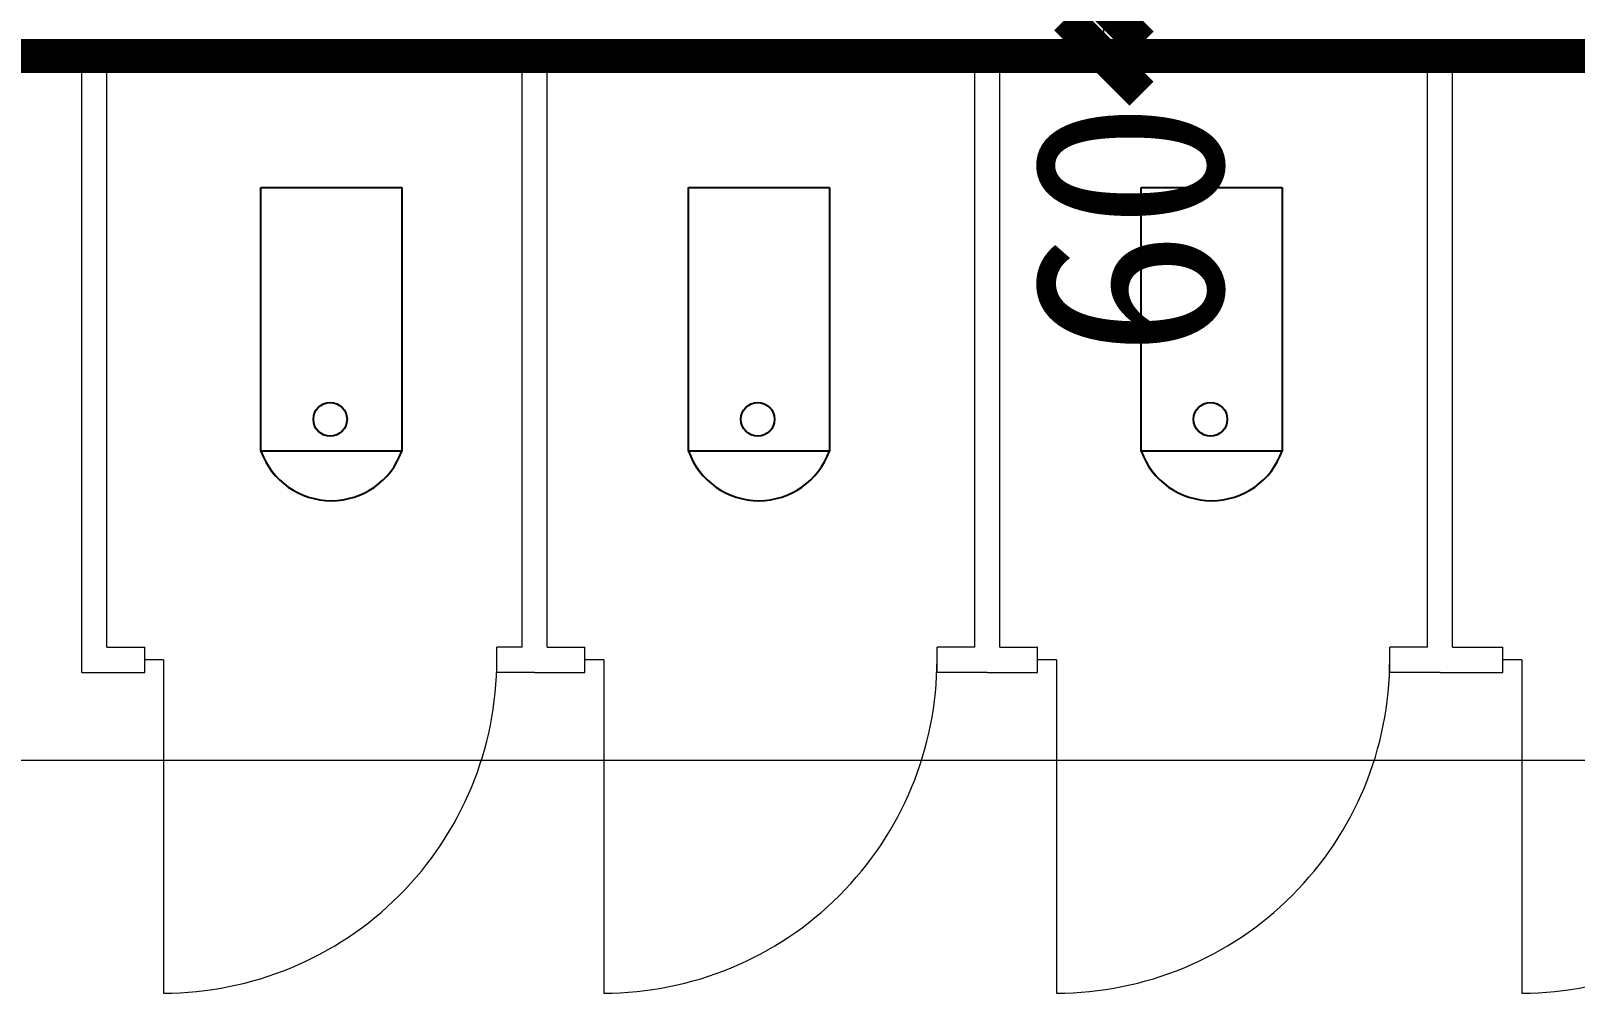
# Model space of a CAD drawing. Extents: x -307567 to 704339, y -10277 to 165507.
# Drawn here: x -72729 to -69660, y 111718 to 113630 of the extents above; entities that cross this region are included whole.
import ezdxf
from ezdxf.enums import TextEntityAlignment as Align

# ---------------------------------------------------------------- set-up
doc = ezdxf.new("R2010")
doc.units = 0
doc.header["$MEASUREMENT"] = 0
doc.layers.add('中文', color=4, linetype='CONTINUOUS')
doc.layers.add('我的', color=255, linetype='CONTINUOUS', lineweight=0)
doc.styles.get("Standard").update_dxf_attribs({"font": 'txt', "height": 3})

msp = doc.modelspace()

# ---------------------------------------------------------------- linework, layer by layer
at = {"layer": '中文', "color": 0}
for p, q in [((-72272.09958, 113318.65238), (-71992.0947, 113318.65238)), ((-72272.09958, 112794.75101), (-72272.09958, 113318.65238)), ((-71992.0947, 113318.65238), (-71992.0947, 112794.75101)), ((-71422.124, 113318.65238), (-71142.11912, 113318.65238)), ((-71422.124, 112794.75101), (-71422.124, 113318.65238)), ((-71142.11912, 113318.65238), (-71142.11912, 112794.75101)), ((-70522.124, 113318.65238), (-70242.11912, 113318.65238)), ((-70522.124, 112794.75101), (-70522.124, 113318.65238)), ((-70242.11912, 113318.65238), (-70242.11912, 112794.75101)), ((-71992.0947, 112794.75101), (-72272.09958, 112794.75101)), ((-71142.11912, 112794.75101), (-71422.124, 112794.75101)), ((-70242.11912, 112794.75101), (-70522.124, 112794.75101))]:
    msp.add_line(p, q, dxfattribs=at)
for centre in [(-72134.44089, 112858.05058), (-71284.42869, 112858.05058), (-70384.42869, 112858.05058)]:
    msp.add_circle(centre, 33.46875, dxfattribs=at)
for centre in [(-72132.09714, 112845.14164), (-71282.12156, 112845.14164), (-70382.12156, 112845.14164)]:
    msp.add_arc(centre, 148.79253, 199.79549201, 340.20453828, dxfattribs=at)
at = {"layer": '我的', "color": 0}
for p, q in [((-70596.49728, 113580.09991), (-70596.49728, 113680.10246)), ((-72628.07892, 112355.10299), (-72628.07892, 113580.09991)), ((-72578.09137, 112405.10884), (-72578.09137, 113580.09991)), ((-71753.0955, 112405.10884), (-71753.0955, 113580.09991)), ((-71703.07133, 112405.10884), (-71703.07133, 113580.09991)), ((-70853.1, 112405.10884), (-70853.1, 113580.09991)), ((-70803.07583, 112405.10884), (-70803.07583, 113580.09991)), ((-70746.49653, 113580.09991), (-70322.463, 113580.09991)), ((-69953.1045, 112405.10884), (-69953.1045, 113580.09991)), ((-69903.08033, 112405.10884), (-69903.08033, 113580.09991)), ((-72271.86732, 113318.7914), (-71991.86383, 113318.7914)), ((-72271.86732, 112794.89266), (-72271.86732, 113318.7914)), ((-71991.86383, 113318.7914), (-71991.86383, 112794.89266)), ((-71421.89598, 113318.7914), (-71141.8925, 113318.7914)), ((-71421.89598, 112794.89266), (-71421.89598, 113318.7914)), ((-71141.8925, 113318.7914), (-71141.8925, 112794.89266)), ((-70521.90048, 113318.7914), (-70241.897, 113318.7914)), ((-70521.90048, 112794.89266), (-70521.90048, 113318.7914)), ((-70241.897, 113318.7914), (-70241.897, 112794.89266)), ((-71991.86383, 112794.89266), (-72271.86732, 112794.89266)), ((-71141.8925, 112794.89266), (-71421.89598, 112794.89266)), ((-70241.897, 112794.89266), (-70521.90048, 112794.89266)), ((-72578.09137, 112405.10884), (-72503.09175, 112405.10884)), ((-72503.09175, 112355.11214), (-72503.09175, 112405.10884)), ((-71753.0955, 112405.10884), (-71803.08304, 112405.10884)), ((-71803.08304, 112355.11214), (-71803.08304, 112405.10884)), ((-71703.07133, 112405.10884), (-71628.07171, 112405.10884)), ((-71628.07171, 112355.11214), (-71628.07171, 112405.10884)), ((-70853.1, 112405.10884), (-70928.09962, 112405.10884)), ((-70928.09962, 112355.11214), (-70928.09962, 112405.10884)), ((-70803.07583, 112405.10884), (-70728.07621, 112405.10884)), ((-70728.07621, 112355.11214), (-70728.07621, 112405.10884)), ((-69953.1045, 112405.10884), (-70028.10412, 112405.10884)), ((-70028.10412, 112355.11214), (-70028.10412, 112405.10884)), ((-69903.08033, 112405.10884), (-69803.10525, 112405.10884)), ((-69803.10525, 112355.11214), (-69803.10525, 112405.10884)), ((-72465.59193, 112380.10591), (-72503.09175, 112380.10591)), ((-72465.59193, 112380.10591), (-72465.59193, 111717.61533)), ((-71590.5719, 112380.10591), (-71628.07171, 112380.10591)), ((-71590.5719, 112380.10591), (-71590.5719, 111717.61533)), ((-70690.5764, 112380.10591), (-70728.07621, 112380.10591)), ((-70690.5764, 112380.10591), (-70690.5764, 111717.61533)), ((-69765.60543, 112380.10591), (-69803.10525, 112380.10591)), ((-69765.60543, 112380.10591), (-69765.60543, 111717.61533)), ((-72628.07892, 112355.10299), (-72503.09175, 112355.11214)), ((-71728.08342, 112355.11214), (-71803.08304, 112355.11214)), ((-71728.08342, 112355.11214), (-71628.07171, 112355.11214)), ((-70828.08792, 112355.11214), (-70928.09962, 112355.11214)), ((-70828.08792, 112355.11214), (-70728.07621, 112355.11214)), ((-69928.09242, 112355.11214), (-70028.10412, 112355.11214)), ((-69928.09242, 112355.11214), (-69803.10525, 112355.11214)), ((-5920.96616, 112180.10996), (-79811.30716, 112180.10081))]:
    msp.add_line(p, q, dxfattribs=at)
at = {"layer": '我的', "color": 0, "const_width": 67.49966}
for points in [[(-70671.4969, 113755.10209), (-70521.49765, 113605.10284)], [(-70671.4969, 113655.09954), (-70521.49765, 113505.10029)], [(-73178.08837, 113580.09991), (-72278.09287, 113580.09991)], [(-73178.08837, 113580.09991), (-70803.07583, 113580.09991)], [(-70828.08792, 113580.09991), (-69928.09242, 113580.09991)], [(-69928.09242, 113580.09991), (-68978.10937, 113580.09991)]]:
    msp.add_lwpolyline(points, dxfattribs=at)
at = {"layer": '我的', "color": 0}
for centre in [(-72134.20931, 112858.1919), (-71284.20136, 112858.1919), (-70384.20586, 112858.1919)]:
    msp.add_circle(centre, 33.46858, dxfattribs=at)
for centre, radius, start, end in [((-72131.86558, 112845.28303), 148.79179, 199.79549201, 340.20453828), ((-71281.89424, 112845.28303), 148.79179, 199.79549201, 340.20453828), ((-70381.89874, 112845.28303), 148.79179, 199.79549201, 340.20453828), ((-72465.59193, 112380.10591), 662.49674, 269.9999975, 0), ((-71590.5719, 112380.10591), 662.49674, 269.9999975, 0), ((-70690.5764, 112380.10591), 662.49674, 269.9999975, 0), ((-69765.60543, 112380.10591), 662.49674, 269.9999975, 0)]:
    msp.add_arc(centre, radius, start, end, dxfattribs=at)

# ---------------------------------------------------------------- texts
at = {"layer": '我的', "color": 0, "width": 0.906673}
msp.add_text('60', height=374.998125, rotation=90, dxfattribs=at).set_placement((-70360.47551, 112980.10291), (-70360.47551, 113490.10402), align=Align.FIT)

doc.saveas('drawing.dxf')
